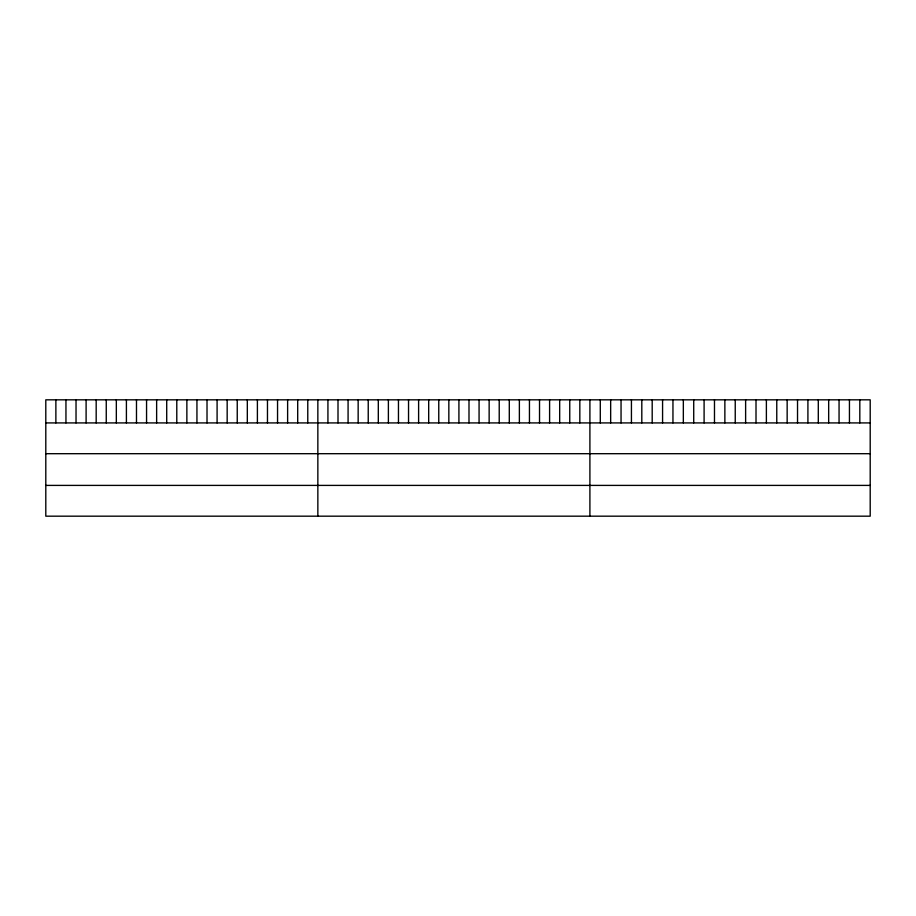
<?xml version="1.0" encoding="UTF-8"?>
<svg xmlns="http://www.w3.org/2000/svg" width="916" height="916" viewBox="0 0 916 916"><rect width="100%" height="100%" fill="white"/><g stroke="black" fill="none" stroke-linecap="round" stroke-linejoin="round"><path stroke-width="1.37" d="M870.2 422.917L870.2 516.177L45.8 516.177L45.8 399.823L870.2 399.823L870.2 422.917L45.8 422.917M45.8 453.695L870.2 453.695M45.8 485.4L870.2 485.4M859.815 399.823L859.815 422.917M849.441 399.823L849.441 422.917M839.056 399.823L839.056 422.917M828.671 399.823L828.671 422.917M818.297 399.823L818.297 422.917M807.912 399.823L807.912 422.917M797.527 399.823L797.527 422.917M787.153 399.823L787.153 422.917M776.768 399.823L776.768 422.917M766.383 399.823L766.383 422.917M756.009 399.823L756.009 422.917M745.624 399.823L745.624 422.917M735.239 399.823L735.239 422.917M724.865 399.823L724.865 422.917M714.48 399.823L714.48 422.917M704.095 399.823L704.095 422.917M693.721 399.823L693.721 422.917M683.336 399.823L683.336 422.917M672.951 399.823L672.951 422.917M662.577 399.823L662.577 422.917M652.192 399.823L652.192 422.917M641.807 399.823L641.807 422.917M631.433 399.823L631.433 422.917M621.048 399.823L621.048 422.917M610.663 399.823L610.663 422.917M600.289 399.823L600.289 422.917M589.904 399.823L589.904 516.177M579.828 399.823L579.828 422.917M569.752 399.823L569.752 422.917M559.676 399.823L559.676 422.917M549.6 399.823L549.6 422.917M539.524 399.823L539.524 422.917M529.448 399.823L529.448 422.917M519.372 399.823L519.372 422.917M509.296 399.823L509.296 422.917M499.22 399.823L499.22 422.917M489.144 399.823L489.144 422.917M479.068 399.823L479.068 422.917M468.992 399.823L468.992 422.917M458.916 399.823L458.916 422.917M448.84 399.823L448.84 422.917M438.764 399.823L438.764 422.917M428.688 399.823L428.688 422.917M418.612 399.823L418.612 422.917M408.536 399.823L408.536 422.917M398.46 399.823L398.46 422.917M388.384 399.823L388.384 422.917M378.308 399.823L378.308 422.917M368.232 399.823L368.232 422.917M358.156 399.823L358.156 422.917M348.08 399.823L348.08 422.917M338.004 399.823L338.004 422.917M327.928 399.823L327.928 422.917M317.852 399.823L317.852 516.177M307.776 399.823L307.776 422.917M297.7 399.823L297.7 422.917M287.624 399.823L287.624 422.917M277.548 399.823L277.548 422.917M267.472 399.823L267.472 422.917M257.396 399.823L257.396 422.917M247.32 399.823L247.32 422.917M237.244 399.823L237.244 422.917M227.168 399.823L227.168 422.917M217.092 399.823L217.092 422.917M207.016 399.823L207.016 422.917M196.94 399.823L196.94 422.917M186.864 399.823L186.864 422.917M176.788 399.823L176.788 422.917M166.712 399.823L166.712 422.917M156.636 399.823L156.636 422.917M146.56 399.823L146.56 422.917M136.484 399.823L136.484 422.917M126.408 399.823L126.408 422.917M116.332 399.823L116.332 422.917M106.256 399.823L106.256 422.917M96.18 399.823L96.18 422.917M86.104 399.823L86.104 422.917M76.028 399.823L76.028 422.917M65.952 399.823L65.952 422.917M55.876 399.823L55.876 422.917"/></g></svg>
